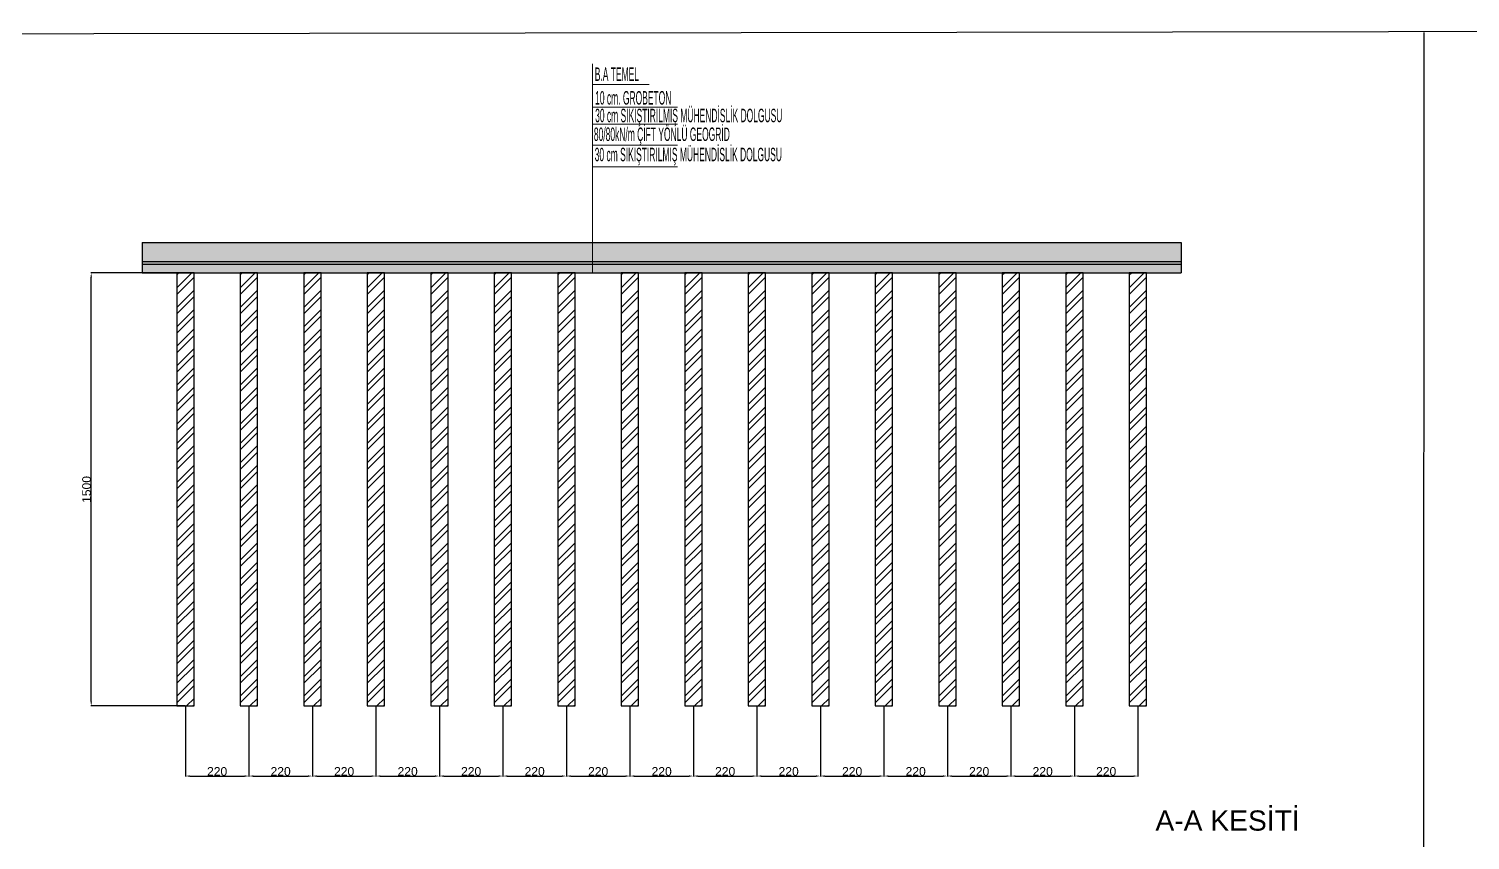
# Model space of a CAD drawing. Header units: millimetres. Extents: x -2888 to 18917, y -816 to 5133.
# Drawn here: x 7472 to 12466, y 2322 to 5133 of the extents above; entities that cross this region are included whole.
import ezdxf

# ---------------------------------------------------------------- set-up
doc = ezdxf.new("R2010")
doc.units = ezdxf.units.MM
doc.layers.add('CPD_antet2', color=190, linetype='Continuous')
doc.layers.add('KA TARAMA', color=7, linetype='Continuous')
doc.layers.add('PENC3', color=2, linetype='Continuous', lineweight=0)
doc.styles.get("Standard").update_dxf_attribs({"font": 'arial.ttf'})
doc.styles.add('t-yazi', font='arial.ttf', dxfattribs={"height": 0.4})
doc.dimstyles.new('ISO-25', dxfattribs={"dimtxt": 30, "dimasz": 15, "dimexe": 1.25, "dimexo": 0.625, "dimtad": 1, "dimtxsty": 'Standard', "dimcen": 2.5, "dimclrd": 8, "dimclre": 8, "dimclrt": 8, "dimadec": 0, "dimazin": 0, "dimtfac": 1, "dimtmove": 0, "dimatfit": 3, "dimfxl": 1, "dimarcsym": 0})

# ---------------------------------------------------------------- blocks, each defined once
blk = doc.blocks.new('*D6')
at = {"color": 8, "lineweight": -2}
for p, q in [((8014.7, 2786.6), (8014.7, 2543.2)), ((8234.7, 2786.6), (8234.7, 2543.2)), ((8029.7, 2544.5), (8219.7, 2544.5))]:
    blk.add_line(p, q, dxfattribs=at)
at = {"color": 8}
for points in [[(8029.7, 2547), (8029.7, 2542), (8014.7, 2544.5)], [(8219.7, 2547), (8219.7, 2542), (8234.7, 2544.5)]]:
    blk.add_solid(points, dxfattribs=at)
at = {"layer": 'Defpoints', "color": 0}
for p in [(8014.7, 2787.2), (8234.7, 2787.2), (8234.7, 2544.5)]:
    blk.add_point(p, dxfattribs=at)
at = {"color": 8, "insert": (8124.7, 2560.4), "char_height": 30, "attachment_point": 5}
blk.add_mtext('220', dxfattribs=at)
blk = doc.blocks.new('*D7')
at = {"color": 8, "lineweight": -2}
for p, q in [((8234.7, 2786.6), (8234.7, 2543.2)), ((8454.7, 2786.6), (8454.7, 2543.2)), ((8249.7, 2544.5), (8439.7, 2544.5))]:
    blk.add_line(p, q, dxfattribs=at)
at = {"color": 8}
for points in [[(8249.7, 2547), (8249.7, 2542), (8234.7, 2544.5)], [(8439.7, 2547), (8439.7, 2542), (8454.7, 2544.5)]]:
    blk.add_solid(points, dxfattribs=at)
at = {"layer": 'Defpoints', "color": 0}
for p in [(8234.7, 2787.2), (8454.7, 2787.2), (8454.7, 2544.5)]:
    blk.add_point(p, dxfattribs=at)
at = {"color": 8, "insert": (8344.7, 2560.4), "char_height": 30, "attachment_point": 5}
blk.add_mtext('220', dxfattribs=at)
blk = doc.blocks.new('*D8')
at = {"color": 8, "lineweight": -2}
for p, q in [((8454.7, 2786.6), (8454.7, 2543.2)), ((8674.7, 2786.6), (8674.7, 2543.2)), ((8469.7, 2544.5), (8659.7, 2544.5))]:
    blk.add_line(p, q, dxfattribs=at)
at = {"color": 8}
for points in [[(8469.7, 2547), (8469.7, 2542), (8454.7, 2544.5)], [(8659.7, 2547), (8659.7, 2542), (8674.7, 2544.5)]]:
    blk.add_solid(points, dxfattribs=at)
at = {"layer": 'Defpoints', "color": 0}
for p in [(8454.7, 2787.2), (8674.7, 2787.2), (8674.7, 2544.5)]:
    blk.add_point(p, dxfattribs=at)
at = {"color": 8, "insert": (8564.7, 2560.4), "char_height": 30, "attachment_point": 5}
blk.add_mtext('220', dxfattribs=at)
blk = doc.blocks.new('*D9')
at = {"color": 8, "lineweight": -2}
for p, q in [((8674.7, 2786.6), (8674.7, 2543.2)), ((8894.7, 2786.6), (8894.7, 2543.2)), ((8689.7, 2544.5), (8879.7, 2544.5))]:
    blk.add_line(p, q, dxfattribs=at)
at = {"color": 8}
for points in [[(8689.7, 2547), (8689.7, 2542), (8674.7, 2544.5)], [(8879.7, 2547), (8879.7, 2542), (8894.7, 2544.5)]]:
    blk.add_solid(points, dxfattribs=at)
at = {"layer": 'Defpoints', "color": 0}
for p in [(8674.7, 2787.2), (8894.7, 2787.2), (8894.7, 2544.5)]:
    blk.add_point(p, dxfattribs=at)
at = {"color": 8, "insert": (8784.7, 2560.4), "char_height": 30, "attachment_point": 5}
blk.add_mtext('220', dxfattribs=at)
blk = doc.blocks.new('*D10')
at = {"color": 8, "lineweight": -2}
for p, q in [((8894.7, 2786.6), (8894.7, 2543.2)), ((9114.7, 2786.6), (9114.7, 2543.2)), ((8909.7, 2544.5), (9099.7, 2544.5))]:
    blk.add_line(p, q, dxfattribs=at)
at = {"color": 8}
for points in [[(8909.7, 2547), (8909.7, 2542), (8894.7, 2544.5)], [(9099.7, 2547), (9099.7, 2542), (9114.7, 2544.5)]]:
    blk.add_solid(points, dxfattribs=at)
at = {"layer": 'Defpoints', "color": 0}
for p in [(8894.7, 2787.2), (9114.7, 2787.2), (9114.7, 2544.5)]:
    blk.add_point(p, dxfattribs=at)
at = {"color": 8, "insert": (9004.7, 2560.4), "char_height": 30, "attachment_point": 5}
blk.add_mtext('220', dxfattribs=at)
blk = doc.blocks.new('*D11')
at = {"color": 8, "lineweight": -2}
for p, q in [((9114.7, 2786.6), (9114.7, 2543.2)), ((9334.7, 2786.6), (9334.7, 2543.2)), ((9129.7, 2544.5), (9319.7, 2544.5))]:
    blk.add_line(p, q, dxfattribs=at)
at = {"color": 8}
for points in [[(9129.7, 2547), (9129.7, 2542), (9114.7, 2544.5)], [(9319.7, 2547), (9319.7, 2542), (9334.7, 2544.5)]]:
    blk.add_solid(points, dxfattribs=at)
at = {"layer": 'Defpoints', "color": 0}
for p in [(9114.7, 2787.2), (9334.7, 2787.2), (9334.7, 2544.5)]:
    blk.add_point(p, dxfattribs=at)
at = {"color": 8, "insert": (9224.7, 2560.4), "char_height": 30, "attachment_point": 5}
blk.add_mtext('220', dxfattribs=at)
blk = doc.blocks.new('*D12')
at = {"color": 8, "lineweight": -2}
for p, q in [((9334.7, 2786.6), (9334.7, 2543.2)), ((9554.7, 2786.6), (9554.7, 2543.2)), ((9349.7, 2544.5), (9539.7, 2544.5))]:
    blk.add_line(p, q, dxfattribs=at)
at = {"color": 8}
for points in [[(9349.7, 2547), (9349.7, 2542), (9334.7, 2544.5)], [(9539.7, 2547), (9539.7, 2542), (9554.7, 2544.5)]]:
    blk.add_solid(points, dxfattribs=at)
at = {"layer": 'Defpoints', "color": 0}
for p in [(9334.7, 2787.2), (9554.7, 2787.2), (9554.7, 2544.5)]:
    blk.add_point(p, dxfattribs=at)
at = {"color": 8, "insert": (9444.7, 2560.4), "char_height": 30, "attachment_point": 5}
blk.add_mtext('220', dxfattribs=at)
blk = doc.blocks.new('*D13')
at = {"color": 8, "lineweight": -2}
for p, q in [((9554.7, 2786.6), (9554.7, 2543.2)), ((9774.7, 2786.6), (9774.7, 2543.2)), ((9569.7, 2544.5), (9759.7, 2544.5))]:
    blk.add_line(p, q, dxfattribs=at)
at = {"color": 8}
for points in [[(9569.7, 2547), (9569.7, 2542), (9554.7, 2544.5)], [(9759.7, 2547), (9759.7, 2542), (9774.7, 2544.5)]]:
    blk.add_solid(points, dxfattribs=at)
at = {"layer": 'Defpoints', "color": 0}
for p in [(9554.7, 2787.2), (9774.7, 2787.2), (9774.7, 2544.5)]:
    blk.add_point(p, dxfattribs=at)
at = {"color": 8, "insert": (9664.7, 2560.4), "char_height": 30, "attachment_point": 5}
blk.add_mtext('220', dxfattribs=at)
blk = doc.blocks.new('*D14')
at = {"color": 8, "lineweight": -2}
for p, q in [((9774.7, 2786.6), (9774.7, 2543.2)), ((9994.7, 2786.6), (9994.7, 2543.2)), ((9789.7, 2544.5), (9979.7, 2544.5))]:
    blk.add_line(p, q, dxfattribs=at)
at = {"color": 8}
for points in [[(9789.7, 2547), (9789.7, 2542), (9774.7, 2544.5)], [(9979.7, 2547), (9979.7, 2542), (9994.7, 2544.5)]]:
    blk.add_solid(points, dxfattribs=at)
at = {"layer": 'Defpoints', "color": 0}
for p in [(9774.7, 2787.2), (9994.7, 2787.2), (9994.7, 2544.5)]:
    blk.add_point(p, dxfattribs=at)
at = {"color": 8, "insert": (9884.7, 2560.4), "char_height": 30, "attachment_point": 5}
blk.add_mtext('220', dxfattribs=at)
blk = doc.blocks.new('*D15')
at = {"color": 8, "lineweight": -2}
for p, q in [((9994.7, 2786.6), (9994.7, 2543.2)), ((10214.7, 2786.6), (10214.7, 2543.2)), ((10009.7, 2544.5), (10199.7, 2544.5))]:
    blk.add_line(p, q, dxfattribs=at)
at = {"color": 8}
for points in [[(10009.7, 2547), (10009.7, 2542), (9994.7, 2544.5)], [(10199.7, 2547), (10199.7, 2542), (10214.7, 2544.5)]]:
    blk.add_solid(points, dxfattribs=at)
at = {"layer": 'Defpoints', "color": 0}
for p in [(9994.7, 2787.2), (10214.7, 2787.2), (10214.7, 2544.5)]:
    blk.add_point(p, dxfattribs=at)
at = {"color": 8, "insert": (10104.7, 2560.4), "char_height": 30, "attachment_point": 5}
blk.add_mtext('220', dxfattribs=at)
blk = doc.blocks.new('*D16')
at = {"color": 8, "lineweight": -2}
for p, q in [((10214.7, 2786.6), (10214.7, 2543.2)), ((10434.7, 2786.6), (10434.7, 2543.2)), ((10229.7, 2544.5), (10419.7, 2544.5))]:
    blk.add_line(p, q, dxfattribs=at)
at = {"color": 8}
for points in [[(10229.7, 2547), (10229.7, 2542), (10214.7, 2544.5)], [(10419.7, 2547), (10419.7, 2542), (10434.7, 2544.5)]]:
    blk.add_solid(points, dxfattribs=at)
at = {"layer": 'Defpoints', "color": 0}
for p in [(10214.7, 2787.2), (10434.7, 2787.2), (10434.7, 2544.5)]:
    blk.add_point(p, dxfattribs=at)
at = {"color": 8, "insert": (10324.7, 2560.4), "char_height": 30, "attachment_point": 5}
blk.add_mtext('220', dxfattribs=at)
blk = doc.blocks.new('*D17')
at = {"color": 8, "lineweight": -2}
for p, q in [((10434.7, 2786.6), (10434.7, 2543.2)), ((10654.7, 2786.6), (10654.7, 2543.2)), ((10449.7, 2544.5), (10639.7, 2544.5))]:
    blk.add_line(p, q, dxfattribs=at)
at = {"color": 8}
for points in [[(10449.7, 2547), (10449.7, 2542), (10434.7, 2544.5)], [(10639.7, 2547), (10639.7, 2542), (10654.7, 2544.5)]]:
    blk.add_solid(points, dxfattribs=at)
at = {"layer": 'Defpoints', "color": 0}
for p in [(10434.7, 2787.2), (10654.7, 2787.2), (10654.7, 2544.5)]:
    blk.add_point(p, dxfattribs=at)
at = {"color": 8, "insert": (10544.7, 2560.4), "char_height": 30, "attachment_point": 5}
blk.add_mtext('220', dxfattribs=at)
blk = doc.blocks.new('*D18')
at = {"color": 8, "lineweight": -2}
for p, q in [((10654.7, 2786.6), (10654.7, 2543.2)), ((10874.7, 2786.6), (10874.7, 2543.2)), ((10669.7, 2544.5), (10859.7, 2544.5))]:
    blk.add_line(p, q, dxfattribs=at)
at = {"color": 8}
for points in [[(10669.7, 2547), (10669.7, 2542), (10654.7, 2544.5)], [(10859.7, 2547), (10859.7, 2542), (10874.7, 2544.5)]]:
    blk.add_solid(points, dxfattribs=at)
at = {"layer": 'Defpoints', "color": 0}
for p in [(10654.7, 2787.2), (10874.7, 2787.2), (10874.7, 2544.5)]:
    blk.add_point(p, dxfattribs=at)
at = {"color": 8, "insert": (10764.7, 2560.4), "char_height": 30, "attachment_point": 5}
blk.add_mtext('220', dxfattribs=at)
blk = doc.blocks.new('*D19')
at = {"color": 8, "lineweight": -2}
for p, q in [((10874.7, 2786.6), (10874.7, 2543.2)), ((11094.7, 2786.6), (11094.7, 2543.2)), ((10889.7, 2544.5), (11079.7, 2544.5))]:
    blk.add_line(p, q, dxfattribs=at)
at = {"color": 8}
for points in [[(10889.7, 2547), (10889.7, 2542), (10874.7, 2544.5)], [(11079.7, 2547), (11079.7, 2542), (11094.7, 2544.5)]]:
    blk.add_solid(points, dxfattribs=at)
at = {"layer": 'Defpoints', "color": 0}
for p in [(10874.7, 2787.2), (11094.7, 2787.2), (11094.7, 2544.5)]:
    blk.add_point(p, dxfattribs=at)
at = {"color": 8, "insert": (10984.7, 2560.4), "char_height": 30, "attachment_point": 5}
blk.add_mtext('220', dxfattribs=at)
blk = doc.blocks.new('*D20')
at = {"color": 8, "lineweight": -2}
for p, q in [((11094.7, 2786.6), (11094.7, 2543.2)), ((11314.7, 2786.6), (11314.7, 2543.2)), ((11109.7, 2544.5), (11299.7, 2544.5))]:
    blk.add_line(p, q, dxfattribs=at)
at = {"color": 8}
for points in [[(11109.7, 2547), (11109.7, 2542), (11094.7, 2544.5)], [(11299.7, 2547), (11299.7, 2542), (11314.7, 2544.5)]]:
    blk.add_solid(points, dxfattribs=at)
at = {"layer": 'Defpoints', "color": 0}
for p in [(11094.7, 2787.2), (11314.7, 2787.2), (11314.7, 2544.5)]:
    blk.add_point(p, dxfattribs=at)
at = {"color": 8, "insert": (11204.7, 2560.4), "char_height": 30, "attachment_point": 5}
blk.add_mtext('220', dxfattribs=at)
blk = doc.blocks.new('*D36')
at = {"color": 8, "lineweight": -2}
for p, q in [((8014.1, 4287.2), (7687.1, 4287.2)), ((7688.4, 2802.2), (7688.4, 4272.2)), ((8014.1, 2787.2), (7687.1, 2787.2))]:
    blk.add_line(p, q, dxfattribs=at)
at = {"color": 8}
for points in [[(7685.9, 4272.2), (7690.9, 4272.2), (7688.4, 4287.2)], [(7685.9, 2802.2), (7690.9, 2802.2), (7688.4, 2787.2)]]:
    blk.add_solid(points, dxfattribs=at)
at = {"layer": 'Defpoints', "color": 0}
for p in [(7688.4, 4287.2), (8014.7, 4287.2), (8014.7, 2787.2)]:
    blk.add_point(p, dxfattribs=at)
at = {"color": 8, "insert": (7672.4, 3537.2), "char_height": 30, "attachment_point": 5, "rotation": 90}
blk.add_mtext('1500', dxfattribs=at)

msp = doc.modelspace()

# ---------------------------------------------------------------- hatches: boundary and pattern name
h = msp.add_hatch()
h.set_pattern_fill('ANSI36', color=2, scale=5)
h.set_pattern_definition([(45, (-21148.13, -17588.372), (8.41899, 30.8696304), [39.6875, -7.9375, 0, -7.9375])])
h.paths.add_polyline_path([(9425.3017, 4392.1978), (7864.7374, 4392.1978), (7864.7374, 4327.1978), (9425.3017, 4327.1978)])
h.paths.add_polyline_path([(11464.7374, 4392.1978), (9425.3017, 4392.1978), (9425.3017, 4327.1978), (11464.7374, 4327.1978)])
at = {"layer": 'KA TARAMA'}
h = msp.add_hatch(dxfattribs=at)
h.set_pattern_fill('AR-SAND', color=8, scale=0.05)
h.set_pattern_definition([(37.5, (-2103.4354, 343.3854), (-0.08000156, 2.4470662), [0, -1.9304, 0, -2.159, 0, -2.06375]), (7.5, (-2103.4354, 343.3854), (2.2476164, 3.5841255), [0, -1.0414, 0, -1.7399, 0, -0.66675]), (327.5, (-2104.9975, 343.3854), (3.95496185, 0.00718592), [0, -0.635, 0, -2.286, 0, -2.9845]), (317.5, (-2104.9975, 343.3854), (3.8177823, 1.1146466), [0, -0.3175, 0, -1.4986, 0, -1.7145])])
h.paths.add_polyline_path([(11464.7374, 4327.1978), (7864.7374, 4327.1978), (7864.7374, 4317.1978), (11464.7374, 4317.1978)])
h = msp.add_hatch(dxfattribs=at)
h.set_pattern_fill('AR-CONC', color=30, scale=0.1)
h.set_pattern_definition([(50, (-2103.435, 343.385), (18.218467, -1.593909), [1.905, -20.955]), (355, (-2103.435, 343.385), (-3.524342, 19.105685), [1.524, -16.764058]), (100.45144, (-2101.917, 343.253), (14.694125, 17.511775), [1.619, -17.809024]), (46.1842, (-2103.435, 348.465), (27.107904, -4.204233), [2.8575, -31.4325]), (96.63556, (-2101.176, 348.115), (23.740413, 24.74261), [2.4285, -26.71356]), (351.18415, (-2103.435, 348.465), (23.740413, 24.74261), [2.285997, -25.145973]), (21, (-2100.895, 347.195), (15.161439, -10.22652), [1.905, -20.955]), (326, (-2100.895, 347.195), (6.180203, 18.418797), [1.524, -16.764]), (71.45144, (-2099.632, 346.343), (21.341642, 8.192277), [1.619, -17.808994]), (37.5, (-2103.4354, 343.3854), (0.3088603, 8.455504), [0, -16.5608, 0, -17.018, 0, -16.8275]), (7.5, (-2103.435, 343.385), (6.681966, 10.0180575), [0, -9.7028, 0, -16.1798, 0, -6.4135]), (327.5, (-2109.0996, 343.3854), (13.5590595, -0.5728744), [0, -6.35, 0, -19.812, 0, -26.289]), (317.5, (-2111.64, 343.385), (14.812918, 2.542649), [0, -8.255, 0, -13.1572, 0, -18.669])])
h.paths.add_polyline_path([(11464.7374, 4316.3663), (7864.7374, 4317.1978), (7864.7374, 4287.1978), (11464.7374, 4287.1978)])
h = msp.add_hatch(dxfattribs=at)
h.set_pattern_fill('ANSI32', color=1, scale=5)
h.set_pattern_definition([(45, (-2103.435, 343.385), (-33.67596, 33.67596), []), (45, (-2080.985, 343.385), (-33.67596, 33.67596), [])])
h.paths.add_polyline_path([(8044.7374, 4287.1978), (7984.7374, 4287.1978), (7984.7374, 2787.1978), (8044.7374, 2787.1978)])
h = msp.add_hatch(dxfattribs=at)
h.set_pattern_fill('ANSI32', color=1, scale=5)
h.set_pattern_definition([(45, (-1883.435, 343.385), (-33.67596, 33.67596), []), (45, (-1860.985, 343.385), (-33.67596, 33.67596), [])])
h.paths.add_polyline_path([(8264.7374, 4287.1978), (8204.7374, 4287.1978), (8204.7374, 2787.1978), (8264.7374, 2787.1978)])
h = msp.add_hatch(dxfattribs=at)
h.set_pattern_fill('ANSI32', color=1, scale=5)
h.set_pattern_definition([(45, (-1663.435, 343.385), (-33.67596, 33.67596), []), (45, (-1640.985, 343.385), (-33.67596, 33.67596), [])])
h.paths.add_polyline_path([(8484.7374, 4287.1978), (8424.7374, 4287.1978), (8424.7374, 2787.1978), (8484.7374, 2787.1978)])
h = msp.add_hatch(dxfattribs=at)
h.set_pattern_fill('ANSI32', color=1, scale=5)
h.set_pattern_definition([(45, (-1443.435, 343.385), (-33.67596, 33.67596), []), (45, (-1420.985, 343.385), (-33.67596, 33.67596), [])])
h.paths.add_polyline_path([(8704.7374, 4287.1978), (8644.7374, 4287.1978), (8644.7374, 2787.1978), (8704.7374, 2787.1978)])
h = msp.add_hatch(dxfattribs=at)
h.set_pattern_fill('ANSI32', color=1, scale=5)
h.set_pattern_definition([(45, (-1223.435, 343.385), (-33.67596, 33.67596), []), (45, (-1200.985, 343.385), (-33.67596, 33.67596), [])])
h.paths.add_polyline_path([(8924.7374, 4287.1978), (8864.7374, 4287.1978), (8864.7374, 2787.1978), (8924.7374, 2787.1978)])
h = msp.add_hatch(dxfattribs=at)
h.set_pattern_fill('ANSI32', color=1, scale=5)
h.set_pattern_definition([(45, (-1003.435, 343.385), (-33.67596, 33.67596), []), (45, (-980.985, 343.385), (-33.67596, 33.67596), [])])
h.paths.add_polyline_path([(9144.7374, 4287.1978), (9084.7374, 4287.1978), (9084.7374, 2787.1978), (9144.7374, 2787.1978)])
h = msp.add_hatch(dxfattribs=at)
h.set_pattern_fill('ANSI32', color=1, scale=5)
h.set_pattern_definition([(45, (-783.435, 343.385), (-33.67596, 33.67596), []), (45, (-760.985, 343.385), (-33.67596, 33.67596), [])])
h.paths.add_polyline_path([(9364.7374, 4287.1978), (9304.7374, 4287.1978), (9304.7374, 2787.1978), (9364.7374, 2787.1978)])
h = msp.add_hatch(dxfattribs=at)
h.set_pattern_fill('ANSI32', color=1, scale=5)
h.set_pattern_definition([(45, (-563.435, 343.385), (-33.67596, 33.67596), []), (45, (-540.985, 343.385), (-33.67596, 33.67596), [])])
h.paths.add_polyline_path([(9584.7374, 4287.1978), (9524.7374, 4287.1978), (9524.7374, 2787.1978), (9584.7374, 2787.1978)])
h = msp.add_hatch(dxfattribs=at)
h.set_pattern_fill('ANSI32', color=1, scale=5)
h.set_pattern_definition([(45, (-343.435, 343.385), (-33.67596, 33.67596), []), (45, (-320.985, 343.385), (-33.67596, 33.67596), [])])
h.paths.add_polyline_path([(9804.7374, 4287.1978), (9744.7374, 4287.1978), (9744.7374, 2787.1978), (9804.7374, 2787.1978)])
h = msp.add_hatch(dxfattribs=at)
h.set_pattern_fill('ANSI32', color=1, scale=5)
h.set_pattern_definition([(45, (-123.435, 343.385), (-33.67596, 33.67596), []), (45, (-100.985, 343.385), (-33.67596, 33.67596), [])])
h.paths.add_polyline_path([(10024.7374, 4287.1978), (9964.7374, 4287.1978), (9964.7374, 2787.1978), (10024.7374, 2787.1978)])
h = msp.add_hatch(dxfattribs=at)
h.set_pattern_fill('ANSI32', color=1, scale=5)
h.set_pattern_definition([(45, (96.565, 343.385), (-33.67596, 33.67596), []), (45, (119.015, 343.385), (-33.67596, 33.67596), [])])
h.paths.add_polyline_path([(10244.7374, 4287.1978), (10184.7374, 4287.1978), (10184.7374, 2787.1978), (10244.7374, 2787.1978)])
h = msp.add_hatch(dxfattribs=at)
h.set_pattern_fill('ANSI32', color=1, scale=5)
h.set_pattern_definition([(45, (316.565, 343.385), (-33.67596, 33.67596), []), (45, (339.015, 343.385), (-33.67596, 33.67596), [])])
h.paths.add_polyline_path([(10464.7374, 4287.1978), (10404.7374, 4287.1978), (10404.7374, 2787.1978), (10464.7374, 2787.1978)])
h = msp.add_hatch(dxfattribs=at)
h.set_pattern_fill('ANSI32', color=1, scale=5)
h.set_pattern_definition([(45, (536.565, 343.385), (-33.67596, 33.67596), []), (45, (559.015, 343.385), (-33.67596, 33.67596), [])])
h.paths.add_polyline_path([(10684.7374, 4287.1978), (10624.7374, 4287.1978), (10624.7374, 2787.1978), (10684.7374, 2787.1978)])
h = msp.add_hatch(dxfattribs=at)
h.set_pattern_fill('ANSI32', color=1, scale=5)
h.set_pattern_definition([(45, (756.565, 343.385), (-33.67596, 33.67596), []), (45, (779.015, 343.385), (-33.67596, 33.67596), [])])
h.paths.add_polyline_path([(10904.7374, 4287.1978), (10844.7374, 4287.1978), (10844.7374, 2787.1978), (10904.7374, 2787.1978)])
h = msp.add_hatch(dxfattribs=at)
h.set_pattern_fill('ANSI32', color=1, scale=5)
h.set_pattern_definition([(45, (976.565, 343.385), (-33.67596, 33.67596), []), (45, (999.015, 343.385), (-33.67596, 33.67596), [])])
h.paths.add_polyline_path([(11124.7374, 4287.1978), (11064.7374, 4287.1978), (11064.7374, 2787.1978), (11124.7374, 2787.1978)])
h = msp.add_hatch(dxfattribs=at)
h.set_pattern_fill('ANSI32', color=1, scale=5)
h.set_pattern_definition([(45, (1196.565, 343.385), (-33.67596, 33.67596), []), (45, (1219.015, 343.385), (-33.67596, 33.67596), [])])
h.paths.add_polyline_path([(11344.7374, 4287.1978), (11284.7374, 4287.1978), (11284.7374, 2787.1978), (11344.7374, 2787.1978)])

# ---------------------------------------------------------------- linework, layer by layer
at = {"color": 2}
for p, q in [((7864.7374, 4392.1978), (11464.7374, 4392.1978)), ((7864.7374, 4392.1978), (7864.7374, 4327.1978)), ((11464.7374, 4392.1978), (11464.7374, 4327.1978)), ((7864.7374, 4327.1978), (11464.7374, 4327.1978))]:
    msp.add_line(p, q, dxfattribs=at)
at = {"color": 8}
for p, q in [((7864.7374, 4327.1978), (7864.7374, 4317.1978)), ((7864.7374, 4317.1978), (11464.7374, 4317.1978)), ((7864.7374, 4317.1978), (7864.7374, 4287.1978)), ((11464.7374, 4327.1978), (11464.7374, 4317.1978)), ((11464.7374, 4317.1978), (11464.7374, 4287.1978)), ((7864.7374, 4287.1978), (11464.7374, 4287.1978))]:
    msp.add_line(p, q, dxfattribs=at)
msp.add_line((8014.7374, 4287.1978), (7984.7374, 4287.1978))
at = {"color": 10}
for p, q in [((7984.7374, 4287.1978), (7984.7374, 2787.1978)), ((8044.7374, 4287.1978), (7984.7374, 4287.1978)), ((8044.7374, 2787.1978), (8044.7374, 4287.1978)), ((8204.7374, 4287.1978), (8204.7374, 2787.1978)), ((8264.7374, 4287.1978), (8204.7374, 4287.1978)), ((8264.7374, 2787.1978), (8264.7374, 4287.1978)), ((8424.7374, 4287.1978), (8424.7374, 2787.1978)), ((8484.7374, 4287.1978), (8424.7374, 4287.1978)), ((8484.7374, 2787.1978), (8484.7374, 4287.1978)), ((8644.7374, 4287.1978), (8644.7374, 2787.1978)), ((8704.7374, 4287.1978), (8644.7374, 4287.1978)), ((8704.7374, 2787.1978), (8704.7374, 4287.1978)), ((8864.7374, 4287.1978), (8864.7374, 2787.1978)), ((8924.7374, 4287.1978), (8864.7374, 4287.1978)), ((8924.7374, 2787.1978), (8924.7374, 4287.1978)), ((9084.7374, 4287.1978), (9084.7374, 2787.1978)), ((9144.7374, 4287.1978), (9084.7374, 4287.1978)), ((9144.7374, 2787.1978), (9144.7374, 4287.1978)), ((9304.7374, 4287.1978), (9304.7374, 2787.1978)), ((9364.7374, 4287.1978), (9304.7374, 4287.1978)), ((9364.7374, 2787.1978), (9364.7374, 4287.1978)), ((9524.7374, 4287.1978), (9524.7374, 2787.1978)), ((9584.7374, 4287.1978), (9524.7374, 4287.1978)), ((9584.7374, 2787.1978), (9584.7374, 4287.1978)), ((9744.7374, 4287.1978), (9744.7374, 2787.1978)), ((9804.7374, 4287.1978), (9744.7374, 4287.1978)), ((9804.7374, 2787.1978), (9804.7374, 4287.1978)), ((9964.7374, 4287.1978), (9964.7374, 2787.1978)), ((10024.7374, 4287.1978), (9964.7374, 4287.1978)), ((10024.7374, 2787.1978), (10024.7374, 4287.1978)), ((10184.7374, 4287.1978), (10184.7374, 2787.1978)), ((10244.7374, 4287.1978), (10184.7374, 4287.1978)), ((10244.7374, 2787.1978), (10244.7374, 4287.1978)), ((10404.7374, 4287.1978), (10404.7374, 2787.1978)), ((10464.7374, 4287.1978), (10404.7374, 4287.1978)), ((10464.7374, 2787.1978), (10464.7374, 4287.1978)), ((10624.7374, 4287.1978), (10624.7374, 2787.1978)), ((10684.7374, 4287.1978), (10624.7374, 4287.1978)), ((10684.7374, 2787.1978), (10684.7374, 4287.1978)), ((10844.7374, 4287.1978), (10844.7374, 2787.1978)), ((10904.7374, 4287.1978), (10844.7374, 4287.1978)), ((10904.7374, 2787.1978), (10904.7374, 4287.1978)), ((11064.7374, 4287.1978), (11064.7374, 2787.1978)), ((11124.7374, 4287.1978), (11064.7374, 4287.1978)), ((11124.7374, 2787.1978), (11124.7374, 4287.1978)), ((11284.7374, 4287.1978), (11284.7374, 2787.1978)), ((11344.7374, 4287.1978), (11284.7374, 4287.1978)), ((11344.7374, 2787.1978), (11344.7374, 4287.1978)), ((7984.7374, 2787.1978), (8044.7374, 2787.1978)), ((8204.7374, 2787.1978), (8264.7374, 2787.1978)), ((8424.7374, 2787.1978), (8484.7374, 2787.1978)), ((8644.7374, 2787.1978), (8704.7374, 2787.1978)), ((8864.7374, 2787.1978), (8924.7374, 2787.1978)), ((9084.7374, 2787.1978), (9144.7374, 2787.1978)), ((9304.7374, 2787.1978), (9364.7374, 2787.1978)), ((9524.7374, 2787.1978), (9584.7374, 2787.1978)), ((9744.7374, 2787.1978), (9804.7374, 2787.1978)), ((9964.7374, 2787.1978), (10024.7374, 2787.1978)), ((10184.7374, 2787.1978), (10244.7374, 2787.1978)), ((10404.7374, 2787.1978), (10464.7374, 2787.1978)), ((10624.7374, 2787.1978), (10684.7374, 2787.1978)), ((10844.7374, 2787.1978), (10904.7374, 2787.1978)), ((11064.7374, 2787.1978), (11124.7374, 2787.1978)), ((11284.7374, 2787.1978), (11344.7374, 2787.1978))]:
    msp.add_line(p, q, dxfattribs=at)
at = {"layer": 'CPD_antet2', "ltscale": 0.1}
msp.add_line((12304.9936, 5119.7225), (12303.972, -814.689), dxfattribs=at)
msp.add_lwpolyline([(2463.5611, -812.5803), (18916.8534, -816.106), (18908.9418, 5132.632), (2463.5611, 5107.77)], close=True, dxfattribs=at)
at = {"layer": 'PENC3', "color": 2, "linetype": 'Continuous'}
for p, q in [((9425.3017, 5010.9904, 7109588138.9344), (9425.3017, 4287.1978, 7109588138.9344)), ((9425.3017, 4939.9672, 7109588138.9344), (9620.9501, 4939.9672, 7109588138.9344)), ((9425.3017, 4861.292, 7109588138.9344), (9719.2165, 4861.292, 7109588138.9344)), ((9425.3017, 4802.4861, 7109588138.9344), (9719.2165, 4802.4861, 7109588138.9344)), ((9425.3017, 4729.7535, 7109588138.9344), (9719.2165, 4729.7535, 7109588138.9344)), ((9425.3017, 4655.0552, 7109588138.9344), (9719.2165, 4655.0552, 7109588138.9344))]:
    msp.add_line(p, q, dxfattribs=at)

# ---------------------------------------------------------------- texts
at = {"color": 7, "insert": (10709.2015, 2425.4269), "char_height": 70, "attachment_point": 1}
msp.add_mtext_dynamic_manual_height_columns('{\\W8.17339;   }A-A KESİTİ', width=1824.247824, gutter_width=997.92, heights=[461.5304], dxfattribs=at)
at = {"layer": 'PENC3', "color": 2, "linetype": 'Continuous', "style": 't-yazi', "width": 0.45}
for s, height, p in [('B.A TEMEL', 46.66667, (9432.9998, 4952.2209, 7109588138.9344)), ('10 cm. GROBETON', 46.666666, (9434.2834, 4870.215, 7109588138.9344)), ('30 cm SIKIŞTIRILMIŞ MÜHENDİSLİK DOLGUSU', 46.666666, (9434.2834, 4809.2045, 7109588138.9344)), ('80/80kN/m ÇİFT YÖNLÜ GEOGRİD', 46.666666, (9429.871, 4744.169, 7109588138.9344)), ('30 cm SIKIŞTIRILMIŞ MÜHENDİSLİK DOLGUSU', 46.666666, (9432.7128, 4674.0574, 7109588138.9344))]:
    msp.add_text(s, height=height, dxfattribs=at).set_placement(p)

# ---------------------------------------------------------------- dimensions: what is measured, and where the dimension line sits
dim = msp.add_linear_dim(base=(7688.3918, 4287.1978), p1=(8014.7374, 2787.1978), p2=(8014.7374, 4287.1978), angle=90, dimstyle='ISO-25')
dim.commit()
dim.dimension.update_dxf_attribs({"geometry": '*D36', "text_midpoint": (7672.4496, 3537.1978)})
for base, p1, p2, picture, middle in [((8234.7374, 2544.4702), (8014.7374, 2787.1978), (8234.7374, 2787.1978), '*D6', (8124.7374, 2560.4124)), ((10214.7374, 2544.4702), (9994.7374, 2787.1978), (10214.7374, 2787.1978), '*D15', (10104.7374, 2560.4124))]:
    dim = msp.add_linear_dim(base=base, p1=p1, p2=p2, dimstyle='ISO-25')
    dim.commit()
    dim.dimension.update_dxf_attribs({"geometry": picture, "text_midpoint": middle})
for base, p1, p2, picture, middle in [((8454.7374, 2544.4702), (8234.7374, 2787.1978), (8454.7374, 2787.1978), '*D7', (8344.7374, 2560.4124)), ((8674.7374, 2544.4702), (8454.7374, 2787.1978), (8674.7374, 2787.1978), '*D8', (8564.7374, 2560.4124)), ((8894.7374, 2544.4702), (8674.7374, 2787.1978), (8894.7374, 2787.1978), '*D9', (8784.7374, 2560.4124)), ((9114.7374, 2544.4702), (8894.7374, 2787.1978), (9114.7374, 2787.1978), '*D10', (9004.7374, 2560.4124)), ((9334.7374, 2544.4702), (9114.7374, 2787.1978), (9334.7374, 2787.1978), '*D11', (9224.7374, 2560.4124)), ((9554.7374, 2544.4702), (9334.7374, 2787.1978), (9554.7374, 2787.1978), '*D12', (9444.7374, 2560.4124)), ((9774.7374, 2544.4702), (9554.7374, 2787.1978), (9774.7374, 2787.1978), '*D13', (9664.7374, 2560.4124)), ((9994.7374, 2544.4702), (9774.7374, 2787.1978), (9994.7374, 2787.1978), '*D14', (9884.7374, 2560.4124)), ((10434.7374, 2544.4702), (10214.7374, 2787.1978), (10434.7374, 2787.1978), '*D16', (10324.7374, 2560.4124)), ((10654.7374, 2544.4702), (10434.7374, 2787.1978), (10654.7374, 2787.1978), '*D17', (10544.7374, 2560.4124)), ((10874.7374, 2544.4702), (10654.7374, 2787.1978), (10874.7374, 2787.1978), '*D18', (10764.7374, 2560.4124)), ((11094.7374, 2544.4702), (10874.7374, 2787.1978), (11094.7374, 2787.1978), '*D19', (10984.7374, 2560.4124)), ((11314.7374, 2544.4702), (11094.7374, 2787.1978), (11314.7374, 2787.1978), '*D20', (11204.7374, 2560.4124))]:
    dim = msp.add_linear_dim(base=base, p1=p1, p2=p2, dimstyle='ISO-25', override={"dimtmove": 1})
    dim.commit()
    dim.dimension.update_dxf_attribs({"geometry": picture, "text_midpoint": middle})

doc.saveas('drawing.dxf')
